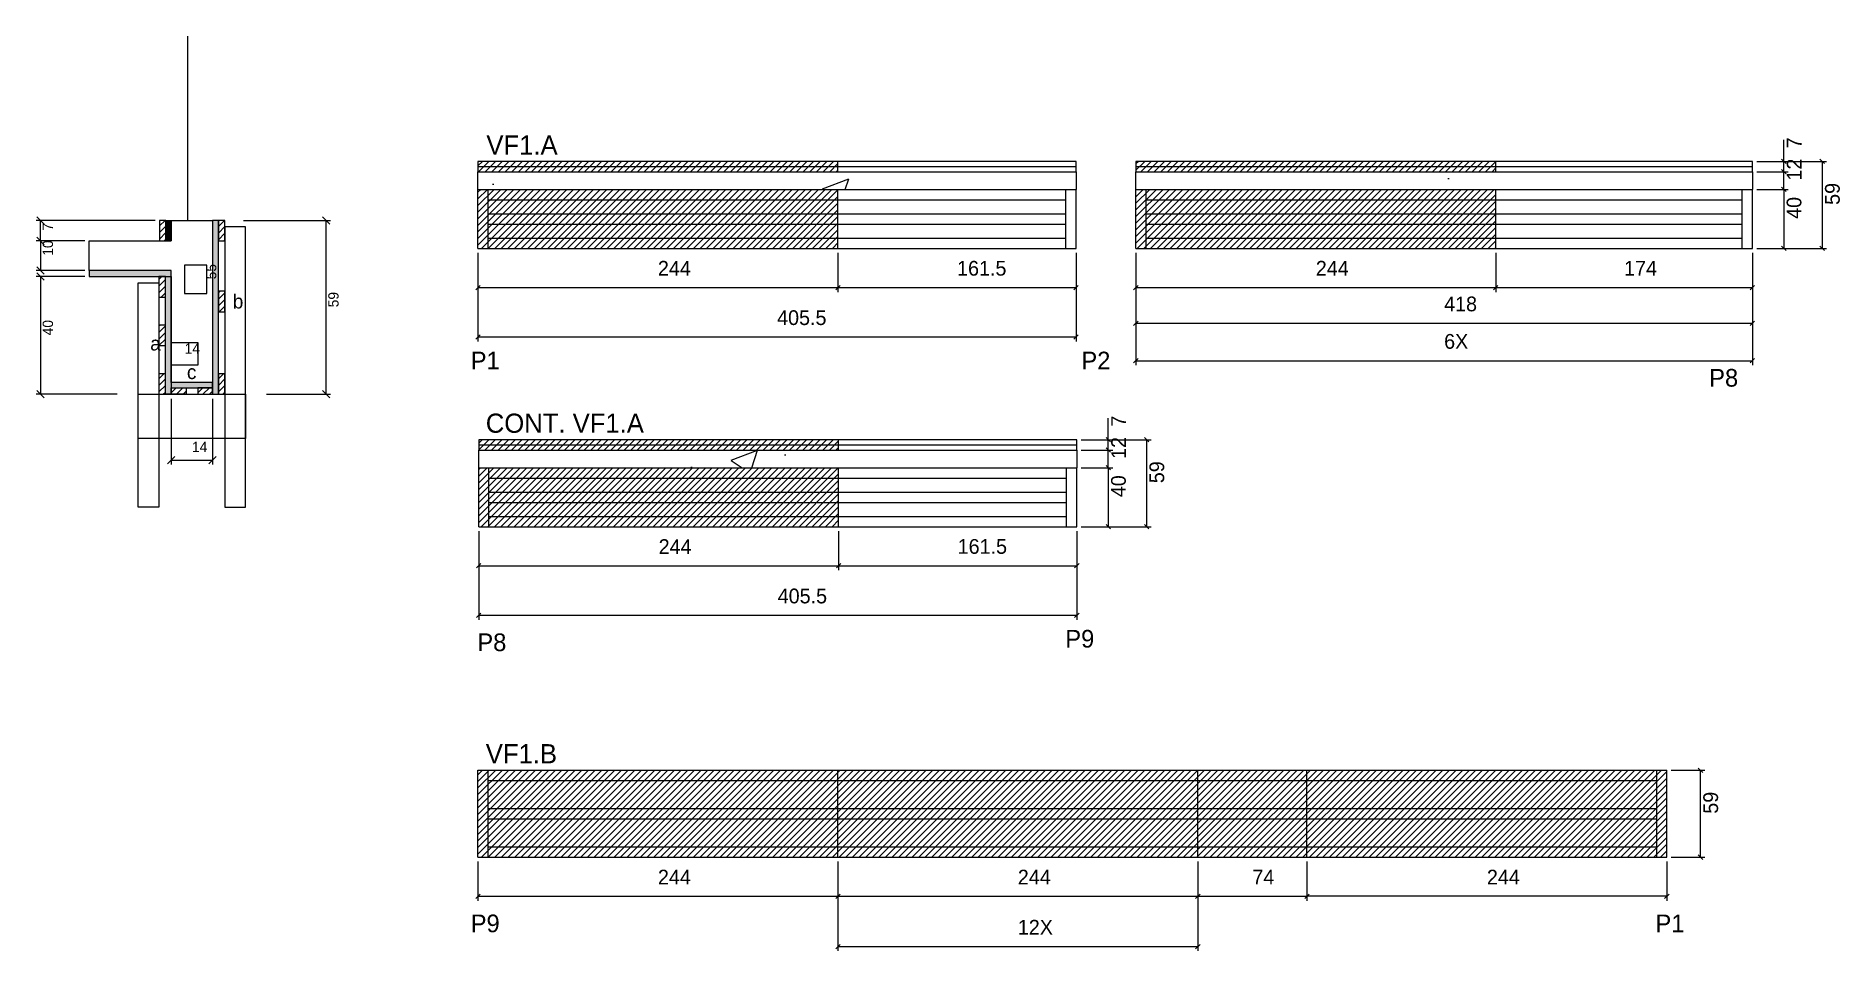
# Model space of a CAD drawing. Header units: metres. Extents: x 4610 to 5832, y 6460 to 7081.
import ezdxf

# ---------------------------------------------------------------- set-up
doc = ezdxf.new("R2010")
doc.units = ezdxf.units.M
for name, color, linetype in [('5', 7, 'Continuous'), ('CONCRETO', 7, 'Continuous'), ('COTA', 7, 'Continuous'), ('Cota Seção (2x)', 7, 'Continuous'), ('detalhes', 7, 'Continuous'), ('Hachura', 7, 'Continuous'), ('Madeira', 7, 'Continuous'), ('Painéis', 7, 'Continuous'), ('REAPROVEITAMENTO', 7, 'Continuous'), ('SARR_2.2x7', 7, 'Continuous'), ('SARR_3.5x7', 7, 'Continuous'), ('Texto Seção', 7, 'Continuous')]:
    doc.layers.add(name, color=color, linetype=linetype)

msp = doc.modelspace()

# ---------------------------------------------------------------- hatches: boundary and pattern name
at = {"layer": 'COTA'}
h = msp.add_hatch(dxfattribs=at)
h.set_pattern_fill('AR-CONC')
h.paths.add_polyline_path([(5314.6, 6988.5), (4909.1, 6988.5), (4909.1, 6976.5), (5314.6, 6976.5), (5314.6, 6988.5)])
h = msp.add_hatch(dxfattribs=at)
h.set_pattern_fill('AR-CONC')
h.paths.add_polyline_path([(5773.1, 6976.5), (5773.1, 6988.5), (5355.1, 6988.5), (5355.1, 6976.5), (5773.1, 6976.5)])
h = msp.add_hatch(dxfattribs=at)
h.set_pattern_fill('AR-CONC')
h.paths.add_polyline_path([(5315.1, 6799.7), (4909.6, 6799.7), (4909.6, 6787.7), (5315.1, 6787.7), (5315.1, 6799.7)])
at = {"layer": 'Hachura'}
h = msp.add_hatch(dxfattribs=at)
h.set_pattern_fill('ANSI31')
h.paths.add_polyline_path([(4693.2, 6941.5), (4697.6, 6941.5), (4697.6, 6955.5), (4693.2, 6955.5), (4693.2, 6941.5)])
h = msp.add_hatch(color=7, dxfattribs=at)
h.dxf.hatch_style = 1
h.paths.add_polyline_path([(4697.6, 6955.5), (4701.2, 6955.5), (4701.2, 6941.5), (4697.6, 6941.5), (4697.6, 6955.5)])
h = msp.add_hatch(color=7, dxfattribs=at)
h.dxf.hatch_style = 1
h.paths.add_polyline_path([(4733.2, 6955.5), (4729.2, 6955.5), (4729.2, 6837.5), (4733.2, 6837.5), (4733.2, 6955.5)])
h = msp.add_hatch(dxfattribs=at)
h.set_pattern_fill('ANSI31')
h.paths.add_polyline_path([(4733.2, 6941.5), (4737.6, 6941.5), (4737.6, 6955.5), (4733.2, 6955.5), (4733.2, 6941.5)])
h = msp.add_hatch(color=7, dxfattribs=at)
h.dxf.hatch_style = 1
h.paths.add_polyline_path([(4701.2, 6917.5), (4701.2, 6921.5), (4645.6, 6921.5), (4645.6, 6917.5), (4701.2, 6917.5)])
h = msp.add_hatch(dxfattribs=at)
h.set_pattern_fill('ANSI31')
h.paths.add_polyline_path([(4692.8, 6903.5), (4697.2, 6903.5), (4697.2, 6917.5), (4692.8, 6917.5), (4692.8, 6903.5)])
h = msp.add_hatch(color=7, dxfattribs=at)
h.dxf.hatch_style = 1
h.paths.add_polyline_path([(4701.2, 6917.5), (4697.2, 6917.5), (4697.2, 6837.5), (4701.2, 6837.5), (4701.2, 6917.5)])
h = msp.add_hatch(dxfattribs=at)
h.set_pattern_fill('ANSI31')
h.paths.add_polyline_path([(4733.2, 6893.5), (4737.6, 6893.5), (4737.6, 6907.5), (4733.2, 6907.5), (4733.2, 6893.5)])
h = msp.add_hatch(dxfattribs=at)
h.set_pattern_fill('ANSI31')
h.paths.add_polyline_path([(4692.8, 6870.5), (4697.2, 6870.5), (4697.2, 6884.5), (4692.8, 6884.5), (4692.8, 6870.5)])
h = msp.add_hatch(dxfattribs=at)
h.set_pattern_fill('ANSI31')
h.paths.add_polyline_path([(4692.8, 6837.5), (4697.2, 6837.5), (4697.2, 6851.5), (4692.8, 6851.5), (4692.8, 6837.5)])
h = msp.add_hatch(dxfattribs=at)
h.set_pattern_fill('ANSI31')
h.paths.add_polyline_path([(4733.2, 6837.5), (4737.6, 6837.5), (4737.6, 6851.5), (4733.2, 6851.5), (4733.2, 6837.5)])
h = msp.add_hatch(color=7, dxfattribs=at)
h.dxf.hatch_style = 1
h.paths.add_polyline_path([(4729.2, 6841.9), (4729.2, 6845.5), (4701.2, 6845.5), (4701.2, 6841.9), (4729.2, 6841.9)])
h = msp.add_hatch(dxfattribs=at)
h.set_pattern_fill('ANSI31')
h.paths.add_polyline_path([(4701.2, 6837.5), (4701.2, 6841.9), (4711.2, 6841.9), (4711.2, 6837.5), (4701.2, 6837.5)])
h = msp.add_hatch(dxfattribs=at)
h.set_pattern_fill('ANSI31')
h.paths.add_polyline_path([(4729.2, 6837.5), (4729.2, 6841.9), (4719.2, 6841.9), (4719.2, 6837.5), (4729.2, 6837.5)])
at = {"layer": 'REAPROVEITAMENTO'}
h = msp.add_hatch(dxfattribs=at)
h.set_pattern_fill('ANSI31')
h.paths.add_polyline_path([(4909.1, 6995.5), (4909.1, 6988.5), (5153.1, 6988.5), (5153.1, 6995.5), (4909.1, 6995.5)])
h = msp.add_hatch(dxfattribs=at)
h.set_pattern_fill('ANSI31')
h.paths.add_polyline_path([(5355.1, 6995.5), (5355.1, 6988.5), (5599.1, 6988.5), (5599.1, 6995.5), (5355.1, 6995.5)])
h = msp.add_hatch(dxfattribs=at)
h.set_pattern_fill('ANSI31')
h.paths.add_polyline_path([(4909.1, 6976.5), (4909.1, 6936.5), (5153.1, 6936.5), (5153.1, 6976.5), (4909.1, 6976.5)])
h = msp.add_hatch(dxfattribs=at)
h.set_pattern_fill('ANSI31')
h.paths.add_polyline_path([(5355.1, 6976.5), (5355.1, 6936.5), (5599.1, 6936.5), (5599.1, 6976.5), (5355.1, 6976.5)])
h = msp.add_hatch(dxfattribs=at)
h.set_pattern_fill('ANSI31')
h.paths.add_polyline_path([(4909.6, 6806.7), (4909.6, 6799.7), (5153.6, 6799.7), (5153.6, 6806.7), (4909.6, 6806.7)])
h = msp.add_hatch(dxfattribs=at)
h.set_pattern_fill('ANSI31')
h.paths.add_polyline_path([(4909.6, 6787.7), (4909.6, 6747.7), (5153.6, 6747.7), (5153.6, 6787.7), (4909.6, 6787.7)])
h = msp.add_hatch(dxfattribs=at)
h.set_pattern_fill('ANSI31')
h.paths.add_polyline_path([(4909.1, 6582.5), (4909.1, 6523.5), (5715.1, 6523.5), (5715.1, 6582.5), (4909.1, 6582.5)])

# ---------------------------------------------------------------- linework, layer by layer
at = {"layer": 'CONCRETO', "color": 251, "lineweight": 25}
msp.add_lwpolyline([(4645.6, 6921.5), (4645.6, 6941.5), (4701.2, 6941.5), (4701.2, 6955.5), (4729.2, 6955.5), (4729.2, 6845.5), (4701.2, 6845.5), (4701.2, 6921.5)], close=True, dxfattribs=at)
at = {"layer": 'COTA', "color": 4, "lineweight": 25}
for p, q in [((5794.4, 6995.5), (5794.4, 7010.2)), ((5776.1, 6995.5), (5797.4, 6995.5)), ((5776.1, 6995.5), (5823.4, 6995.5)), ((5794.4, 6988.5), (5794.4, 6995.5)), ((5820.4, 6995.5), (5820.4, 6936.5)), ((5776.1, 6988.5), (5797.4, 6988.5)), ((5776.1, 6988.5), (5797.4, 6988.5)), ((5794.4, 6976.5), (5794.4, 6988.5)), ((5776.1, 6976.5), (5797.4, 6976.5)), ((5776.1, 6976.5), (5797.4, 6976.5)), ((5794.4, 6976.5), (5794.4, 6936.5)), ((4690.2, 6955.5), (4609.5, 6955.5)), ((4612.5, 6941.5), (4612.5, 6955.5)), ((4750.2, 6955.5), (4809.1, 6955.5)), ((4806.1, 6837.5), (4806.1, 6955.5)), ((4642.6, 6941.5), (4609.5, 6941.5)), ((4642.6, 6941.5), (4609.5, 6941.5)), ((4612.5, 6941.5), (4612.5, 6921.5)), ((5776.1, 6936.5), (5797.4, 6936.5)), ((5776.1, 6936.5), (5823.4, 6936.5)), ((4909.1, 6933.5), (4909.1, 6906.9)), ((4909.1, 6933.5), (4909.1, 6873.4)), ((5153.1, 6933.5), (5153.1, 6906.9)), ((5153.1, 6933.5), (5153.1, 6906.9)), ((5314.6, 6933.5), (5314.6, 6906.9)), ((5314.6, 6933.5), (5314.6, 6873.4)), ((5355.1, 6933.5), (5355.1, 6906.9)), ((5355.1, 6933.5), (5355.1, 6882.7)), ((5355.1, 6933.5), (5355.1, 6857.3)), ((5599.1, 6933.5), (5599.1, 6906.9)), ((5599.1, 6933.5), (5599.1, 6906.9)), ((5773.1, 6933.5), (5773.1, 6906.9)), ((5773.1, 6933.5), (5773.1, 6882.7)), ((5773.1, 6933.5), (5773.1, 6857.3)), ((4642.6, 6921.5), (4609.5, 6921.5)), ((4642.6, 6917.5), (4609.5, 6917.5)), ((4612.5, 6917.5), (4612.5, 6837.5)), ((4909.1, 6909.9), (5153.1, 6909.9)), ((5153.1, 6909.9), (5314.6, 6909.9)), ((5355.1, 6909.9), (5599.1, 6909.9)), ((5599.1, 6909.9), (5773.1, 6909.9)), ((5355.1, 6885.7), (5773.1, 6885.7)), ((4909.1, 6876.4), (5314.6, 6876.4)), ((5355.1, 6860.3), (5773.1, 6860.3)), ((4664.6, 6837.5), (4609.5, 6837.5)), ((4765.8, 6837.5), (4809.1, 6837.5)), ((4701.2, 6834.5), (4701.2, 6789.8)), ((4729.2, 6834.5), (4729.2, 6789.8)), ((5336.4, 6806.7), (5336.4, 6821.4)), ((5318.1, 6806.7), (5339.4, 6806.7)), ((5318.1, 6806.7), (5365.4, 6806.7)), ((5318.1, 6799.7), (5339.4, 6799.7)), ((5318.1, 6799.7), (5339.4, 6799.7)), ((5336.4, 6799.7), (5336.4, 6806.7)), ((5336.4, 6787.7), (5336.4, 6799.7)), ((5362.4, 6806.7), (5362.4, 6747.7)), ((4701.2, 6792.8), (4729.2, 6792.8)), ((5318.1, 6787.7), (5339.4, 6787.7)), ((5318.1, 6787.7), (5339.4, 6787.7)), ((5336.4, 6787.7), (5336.4, 6747.7)), ((4909.6, 6744.7), (4909.6, 6718.2)), ((4909.6, 6744.7), (4909.6, 6684.6)), ((5153.6, 6744.7), (5153.6, 6718.2)), ((5153.6, 6744.7), (5153.6, 6718.2)), ((5315.1, 6744.7), (5315.1, 6718.2)), ((5315.1, 6744.7), (5315.1, 6684.6)), ((5318.1, 6747.7), (5339.4, 6747.7)), ((5318.1, 6747.7), (5365.4, 6747.7)), ((4909.6, 6721.2), (5153.6, 6721.2)), ((5153.6, 6721.2), (5315.1, 6721.2)), ((4909.6, 6687.6), (5315.1, 6687.6)), ((5718.1, 6582.5), (5740.9, 6582.5)), ((5737.9, 6523.5), (5737.9, 6582.5)), ((4909.1, 6520.5), (4909.1, 6494)), ((5153.1, 6520.5), (5153.1, 6494)), ((5153.1, 6520.5), (5153.1, 6494)), ((5153.1, 6520.5), (5153.1, 6459.9)), ((5397.1, 6520.5), (5397.1, 6494)), ((5397.1, 6520.5), (5397.1, 6459.9)), ((5397.1, 6520.5), (5397.1, 6494)), ((5471.1, 6520.5), (5471.1, 6494)), ((5471.1, 6520.5), (5471.1, 6494)), ((5715.1, 6520.5), (5715.1, 6494)), ((5718.1, 6523.5), (5740.9, 6523.5)), ((4909.1, 6497), (5153.1, 6497)), ((5153.1, 6497), (5397.1, 6497)), ((5397.1, 6497), (5471.1, 6497)), ((5715.1, 6497), (5471.1, 6497)), ((5153.1, 6462.9), (5397.1, 6462.9))]:
    msp.add_line(p, q, dxfattribs=at)
at = {"layer": 'COTA', "color": 0, "lineweight": 25}
for p, q in [((5795.9, 6994), (5792.9, 6997)), ((5821.9, 6994), (5818.9, 6997)), ((5795.9, 6987), (5792.9, 6990)), ((5792.9, 6990), (5795.9, 6987)), ((5795.9, 6975), (5792.9, 6978)), ((5792.9, 6978), (5795.9, 6975)), ((5792.9, 6938), (5795.9, 6935)), ((5818.9, 6938), (5821.9, 6935)), ((4910.6, 6911.4), (4907.6, 6908.4)), ((5151.6, 6908.4), (5154.6, 6911.4)), ((5154.6, 6911.4), (5151.6, 6908.4)), ((5313.1, 6908.4), (5316.1, 6911.4)), ((5356.6, 6911.4), (5353.6, 6908.4)), ((5597.6, 6908.4), (5600.6, 6911.4)), ((5600.6, 6911.4), (5597.6, 6908.4)), ((5771.6, 6908.4), (5774.6, 6911.4)), ((5356.6, 6887.2), (5353.6, 6884.2)), ((5771.6, 6884.2), (5774.6, 6887.2)), ((4910.6, 6877.9), (4907.6, 6874.9)), ((5313.1, 6874.9), (5316.1, 6877.9)), ((5356.6, 6861.8), (5353.6, 6858.8)), ((5771.6, 6858.8), (5774.6, 6861.8)), ((5337.9, 6805.2), (5334.9, 6808.2)), ((5337.9, 6798.2), (5334.9, 6801.2)), ((5334.9, 6801.2), (5337.9, 6798.2)), ((5363.9, 6805.2), (5360.9, 6808.2)), ((5337.9, 6786.2), (5334.9, 6789.2)), ((5334.9, 6789.2), (5337.9, 6786.2)), ((5334.9, 6749.2), (5337.9, 6746.2)), ((5360.9, 6749.2), (5363.9, 6746.2)), ((4911.1, 6722.7), (4908.1, 6719.7)), ((5152.1, 6719.7), (5155.1, 6722.7)), ((5155.1, 6722.7), (5152.1, 6719.7)), ((5313.6, 6719.7), (5316.6, 6722.7)), ((4911.1, 6689.1), (4908.1, 6686.1)), ((5313.6, 6686.1), (5316.6, 6689.1)), ((5739.4, 6581), (5736.4, 6584)), ((5736.4, 6525), (5739.4, 6522)), ((4910.6, 6498.5), (4907.6, 6495.5)), ((5151.6, 6495.5), (5154.6, 6498.5)), ((5154.6, 6498.5), (5151.6, 6495.5)), ((5395.6, 6495.5), (5398.6, 6498.5)), ((5398.6, 6498.5), (5395.6, 6495.5)), ((5472.6, 6498.5), (5469.6, 6495.5)), ((5469.6, 6495.5), (5472.6, 6498.5)), ((5713.6, 6495.5), (5716.6, 6498.5)), ((5154.6, 6464.4), (5151.6, 6461.4)), ((5395.6, 6461.4), (5398.6, 6464.4))]:
    msp.add_line(p, q, dxfattribs=at)
at = {"layer": 'COTA', "color": 241, "lineweight": 25}
for p, q in [((4909.1, 6976.5), (4909.1, 6988.5)), ((5314.6, 6988.5), (5314.6, 6976.5)), ((5355.1, 6976.5), (5355.1, 6988.5)), ((5773.1, 6988.5), (5773.1, 6976.5)), ((4909.6, 6787.7), (4909.6, 6799.7)), ((5315.1, 6799.7), (5315.1, 6787.7))]:
    msp.add_line(p, q, dxfattribs=at)
at = {"layer": 'COTA', "color": 0, "lineweight": 25}
for points in [[(4615, 6953), (4610, 6958)], [(4808.6, 6953), (4803.6, 6958)], [(4615, 6939), (4610, 6944)], [(4610, 6944), (4615, 6939)], [(4610, 6924), (4615, 6919)], [(4615, 6915), (4610, 6920)], [(4610, 6840), (4615, 6835)], [(4803.6, 6840), (4808.6, 6835)], [(4703.7, 6795.3), (4698.7, 6790.3)], [(4726.7, 6790.3), (4731.7, 6795.3)]]:
    msp.add_lwpolyline(points, dxfattribs=at)
at = {"layer": 'Cota Seção (2x)', "color": 180, "lineweight": 25}
for p, q in [((4725.2, 6925.2), (4710.2, 6925.2)), ((4710.2, 6925.2), (4710.2, 6905.8)), ((4725.2, 6905.8), (4725.2, 6925.2)), ((4710.2, 6905.8), (4725.2, 6905.8)), ((4719.5, 6872.5), (4700.9, 6872.5)), ((4700.9, 6872.5), (4700.9, 6857.5)), ((4719.5, 6857.5), (4719.5, 6872.5)), ((4700.9, 6857.5), (4719.5, 6857.5))]:
    msp.add_line(p, q, dxfattribs=at)
at = {"layer": 'Madeira', "color": 126, "lineweight": 18}
for points in [[(4693.2, 6941.5), (4697.6, 6941.5), (4697.6, 6955.5), (4693.2, 6955.5)], [(4733.2, 6941.5), (4737.6, 6941.5), (4737.6, 6955.5), (4733.2, 6955.5)], [(4692.8, 6903.5), (4697.2, 6903.5), (4697.2, 6917.5), (4692.8, 6917.5)], [(4733.2, 6893.5), (4737.6, 6893.5), (4737.6, 6907.5), (4733.2, 6907.5)], [(4692.8, 6870.5), (4697.2, 6870.5), (4697.2, 6884.5), (4692.8, 6884.5)], [(4692.8, 6837.5), (4697.2, 6837.5), (4697.2, 6851.5), (4692.8, 6851.5)], [(4733.2, 6837.5), (4737.6, 6837.5), (4737.6, 6851.5), (4733.2, 6851.5)], [(4701.2, 6837.5), (4701.2, 6841.9), (4711.2, 6841.9), (4711.2, 6837.5)], [(4729.2, 6837.5), (4729.2, 6841.9), (4719.2, 6841.9), (4719.2, 6837.5)]]:
    msp.add_lwpolyline(points, close=True, dxfattribs=at)
at = {"layer": 'Painéis', "color": 200, "lineweight": 25}
for p, q in [((5153.1, 6988.5), (5153.1, 6995.5)), ((5599.1, 6988.5), (5599.1, 6995.5)), ((4909.1, 6976.5), (5314.6, 6976.5)), ((4909.1, 6936.5), (4909.1, 6976.5)), ((5153.1, 6936.5), (5153.1, 6976.5)), ((5314.6, 6936.5), (5314.6, 6976.5)), ((5355.1, 6976.5), (5773.1, 6976.5)), ((5355.1, 6936.5), (5355.1, 6976.5)), ((5599.1, 6936.5), (5599.1, 6976.5)), ((5773.1, 6936.5), (5773.1, 6976.5)), ((4909.1, 6936.5), (5314.6, 6936.5)), ((5355.1, 6936.5), (5773.1, 6936.5)), ((5153.6, 6799.7), (5153.6, 6806.7)), ((4909.6, 6787.7), (5315.1, 6787.7)), ((4909.6, 6747.7), (4909.6, 6787.7)), ((5153.6, 6747.7), (5153.6, 6787.7)), ((5315.1, 6747.7), (5315.1, 6787.7)), ((4909.6, 6747.7), (5315.1, 6747.7)), ((4909.1, 6582.5), (5715.1, 6582.5)), ((4909.1, 6523.5), (4909.1, 6582.5)), ((5153.1, 6523.5), (5153.1, 6582.5)), ((5397.1, 6523.5), (5397.1, 6582.5)), ((5397.1, 6523.5), (5397.1, 6582.5)), ((5471.1, 6523.5), (5471.1, 6582.5)), ((5471.1, 6523.5), (5471.1, 6582.5)), ((5715.1, 6523.5), (5715.1, 6582.5)), ((4909.1, 6523.5), (5715.1, 6523.5))]:
    msp.add_line(p, q, dxfattribs=at)
for points in [[(4909.1, 6988.5), (5314.6, 6988.5), (5314.6, 6995.5), (4909.1, 6995.5)], [(5355.1, 6988.5), (5773.1, 6988.5), (5773.1, 6995.5), (5355.1, 6995.5)], [(4697.6, 6955.5), (4701.2, 6955.5), (4701.2, 6941.5), (4697.6, 6941.5)], [(4733.2, 6955.5), (4729.2, 6955.5), (4729.2, 6837.5), (4733.2, 6837.5)], [(4701.2, 6917.5), (4701.2, 6921.5), (4645.6, 6921.5), (4645.6, 6917.5)], [(4697.2, 6917.5), (4701.2, 6917.5), (4701.2, 6837.5), (4697.2, 6837.5)], [(4729.2, 6841.9), (4729.2, 6845.5), (4701.2, 6845.5), (4701.2, 6841.9)], [(4909.6, 6799.7), (5315.1, 6799.7), (5315.1, 6806.7), (4909.6, 6806.7)]]:
    msp.add_lwpolyline(points, close=True, dxfattribs=at)
at = {"layer": 'SARR_2.2x7', "color": 40, "lineweight": 25}
for p, q in [((4909.1, 6992), (5153.1, 6992)), ((5153.1, 6992), (5314.6, 6992)), ((5355.1, 6992), (5599.1, 6992)), ((5599.1, 6992), (5773.1, 6992)), ((4916.1, 6936.5), (4916.1, 6976.5)), ((5307.7, 6936.5), (5307.7, 6976.5)), ((5362, 6936.5), (5362, 6976.5)), ((5766.1, 6936.5), (5766.1, 6976.5)), ((4916.1, 6969.5), (5153.1, 6969.5)), ((4916.1, 6960), (5153.1, 6960)), ((5153.1, 6969.5), (5307.7, 6969.5)), ((5153.1, 6960), (5307.7, 6960)), ((5362, 6969.5), (5599.1, 6969.5)), ((5362, 6960), (5599.1, 6960)), ((5599.1, 6969.5), (5766.1, 6969.5)), ((5599.1, 6960), (5766.1, 6960)), ((4916.1, 6953), (5153.1, 6953)), ((5153.1, 6953), (5307.7, 6953)), ((5362, 6953), (5599.1, 6953)), ((5599.1, 6953), (5766.1, 6953)), ((4916.1, 6943.5), (5153.1, 6943.5)), ((5153.1, 6943.5), (5307.7, 6943.5)), ((5362, 6943.5), (5599.1, 6943.5)), ((5599.1, 6943.5), (5766.1, 6943.5)), ((4909.6, 6803.2), (5153.6, 6803.2)), ((5153.6, 6803.2), (5315.1, 6803.2)), ((4916.5, 6747.7), (4916.5, 6787.7)), ((5308.1, 6747.7), (5308.1, 6787.7)), ((4916.5, 6780.7), (5153.6, 6780.7)), ((5153.6, 6780.7), (5308.1, 6780.7)), ((4916.5, 6771.2), (5153.6, 6771.2)), ((4916.5, 6764.2), (5153.6, 6764.2)), ((5153.6, 6771.2), (5308.1, 6771.2)), ((5153.6, 6764.2), (5308.1, 6764.2)), ((4916.5, 6754.7), (5153.6, 6754.7)), ((5153.6, 6754.7), (5308.1, 6754.7)), ((4916.1, 6523.5), (4916.1, 6582.5)), ((5708.2, 6523.5), (5708.2, 6582.5)), ((4916.1, 6575.5), (5153.1, 6575.5)), ((5153.1, 6575.5), (5397.1, 6575.5)), ((5397.1, 6575.5), (5471.1, 6575.5)), ((5471.1, 6575.5), (5708.2, 6575.5)), ((4916.1, 6556.5), (5153.1, 6556.5)), ((5153.1, 6556.5), (5397.1, 6556.5)), ((5397.1, 6556.5), (5471.1, 6556.5)), ((5471.1, 6556.5), (5708.2, 6556.5)), ((4916.1, 6549.5), (5153.1, 6549.5)), ((5153.1, 6549.5), (5397.1, 6549.5)), ((5397.1, 6549.5), (5471.1, 6549.5)), ((5471.1, 6549.5), (5708.2, 6549.5)), ((4916.1, 6530.5), (5153.1, 6530.5)), ((5153.1, 6530.5), (5397.1, 6530.5)), ((5397.1, 6530.5), (5471.1, 6530.5)), ((5471.1, 6530.5), (5708.2, 6530.5))]:
    msp.add_line(p, q, dxfattribs=at)
at = {"layer": 'SARR_3.5x7', "color": 81, "lineweight": 25}
for points in [[(4751.6, 6951.1), (4737.6, 6951.1), (4737.6, 6761), (4751.6, 6761)], [(4678.8, 6913.1), (4692.8, 6913.1), (4692.8, 6761), (4678.8, 6761)], [(4678.8, 6837.5), (4751.6, 6837.5), (4751.6, 6807.5), (4678.8, 6807.5)]]:
    msp.add_lwpolyline(points, close=True, dxfattribs=at)
at = {"layer": 'Texto Seção', "color": 252, "lineweight": 15}
msp.add_line((4712.4, 6955.5), (4712.4, 7080.5), dxfattribs=at)

# ---------------------------------------------------------------- texts
at = {"layer": '5', "color": 5, "lineweight": 25}
for s, p in [('P1', (4904.2, 6854.4)), ('P2', (5318.2, 6854.4)), ('P8', (5743.8, 6842.7)), ('P9', (5307.3, 6665.7)), ('P8', (4908.7, 6663.3)), ('P9', (4904.2, 6472.6)), ('P1', (5707.4, 6472.6))]:
    msp.add_text(s, height=12, rotation=0, dxfattribs=at).set_placement(p)
at = {"layer": 'COTA', "color": 240, "lineweight": 25}
for s, p in [('7', (5806.4, 7004.3)), ('12', (5806.4, 6982.5)), ('40', (5806.3, 6956.5)), ('59', (5832.3, 6966)), ('7', (5348.4, 6815.6)), ('12', (5348.4, 6793.7)), ('59', (5374.3, 6777.2)), ('40', (5348.3, 6767.7)), ('59', (5749.8, 6553))]:
    msp.add_text(s, height=10, rotation=90, dxfattribs=at).set_placement(p)
at = {"layer": 'COTA', "color": 1, "lineweight": 25}
for s, p in [('7', (4621, 6948.5)), ('10', (4621, 6931.5)), ('59', (4814.6, 6896.5)), ('40', (4621, 6877.5))]:
    msp.add_text(s, height=7, rotation=90, dxfattribs=at).set_placement(p)
at = {"layer": 'COTA', "color": 240, "lineweight": 25}
for s, p in [('244', (5031.1, 6918)), ('161.5', (5233.9, 6918)), ('244', (5477.1, 6918)), ('174', (5686.1, 6918)), ('418', (5564.1, 6893.8)), ('405.5', (5111.9, 6884.5)), ('6X', (5564.1, 6868.4)), ('244', (5031.6, 6729.2)), ('161.5', (5234.3, 6729.3)), ('405.5', (5112.3, 6695.7)), ('244', (5031.1, 6505)), ('244', (5275.1, 6505)), ('74', (5434.1, 6505)), ('244', (5593.1, 6505)), ('12X', (5275.1, 6471))]:
    msp.add_text(s, height=10, dxfattribs=at).set_placement(p)
at = {"layer": 'COTA', "color": 1, "lineweight": 25}
msp.add_text('14', height=7, dxfattribs=at).set_placement((4715.2, 6798.3))
at = {"layer": 'Cota Seção (2x)', "color": 1, "lineweight": 25}
msp.add_text('55', height=7, rotation=90, dxfattribs=at).set_placement((4731.7, 6915.5))
msp.add_text('14', height=7, dxfattribs=at).set_placement((4710.2, 6865))
at = {"layer": 'detalhes', "color": 4, "lineweight": 25}
for s, p in [('b', (4742.9, 6895.7)), ('a', (4686.9, 6867.2)), ('c', (4711.8, 6847.8))]:
    msp.add_text(s, height=9.6, dxfattribs=at).set_placement(p)
at = {"layer": 'Texto Seção', "color": 7, "lineweight": 15}
for s, p in [('VF1.A', (4914.8, 7000.1)), ('CONT. VF1.A', (4914.4, 6811.4)), ('VF1.B', (4914.4, 6587.2))]:
    msp.add_text(s, height=13, dxfattribs=at).set_placement(p)

doc.saveas('drawing.dxf')
